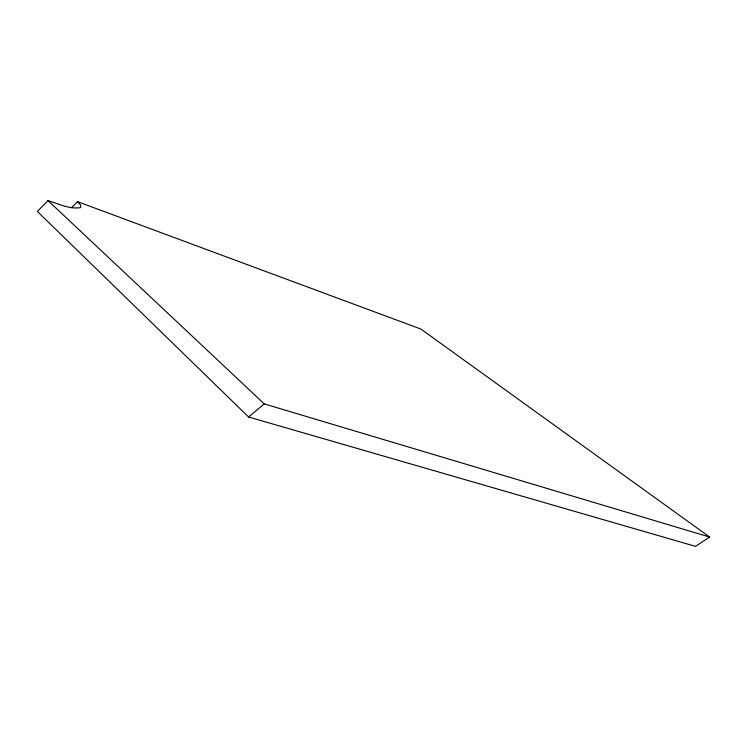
<?xml version="1.0" encoding="UTF-8"?>
<svg xmlns="http://www.w3.org/2000/svg" width="747" height="747" viewBox="0 0 747 747"><rect width="100%" height="100%" fill="white"/><g stroke="black" fill="none" stroke-linecap="round" stroke-linejoin="round"><path stroke-width="1.12" d="M77.539 201.662L80.331 204.753L80.825 206.938A4.491 2.306 16.9 0 1 80.022 207.722C69.06 209.244 58.341 203.679 48.032 200.644L37.35 211.438L248.574 416.994L695.513 546.356L709.65 537.065L420.897 329.063L77.539 201.662L71.581 207.61M248.574 416.994L264.261 403.894L709.65 537.065M48.032 200.644L264.261 403.894"/></g></svg>
